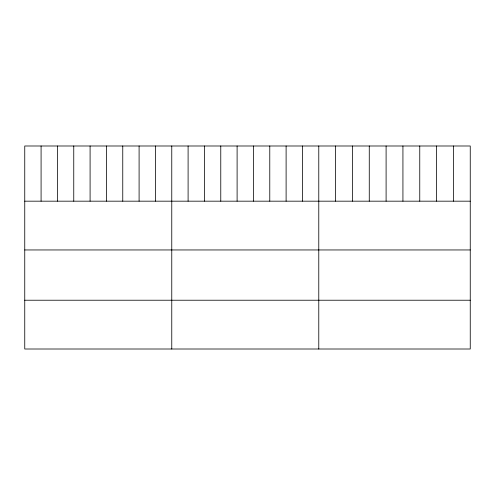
<?xml version="1.0" encoding="UTF-8"?>
<svg xmlns="http://www.w3.org/2000/svg" width="495" height="495" viewBox="0 0 495 495"><rect width="100%" height="100%" fill="white"/><g stroke="black" fill="none" stroke-linecap="round" stroke-linejoin="round"><path stroke-width="0.74" d="M470.25 201.174L470.25 349.006L24.75 349.006L24.75 145.994L470.25 145.994L470.25 201.174L24.75 201.174M24.75 249.956L470.25 249.956M24.75 300.224L470.25 300.224M453.42 145.994L453.42 201.174M436.59 145.994L436.59 201.174M419.76 145.994L419.76 201.174M402.93 145.994L402.93 201.174M386.1 145.994L386.1 201.174M369.27 145.994L369.27 201.174M352.44 145.994L352.44 201.174M335.61 145.994L335.61 201.174M318.78 145.994L318.78 349.006M302.445 145.994L302.445 201.174M286.11 145.994L286.11 201.174M269.775 145.994L269.775 201.174M253.44 145.994L253.44 201.174M237.105 145.994L237.105 201.174M220.77 145.994L220.77 201.174M204.435 145.994L204.435 201.174M188.1 145.994L188.1 201.174M171.765 145.994L171.765 349.006M155.43 145.994L155.43 201.174M139.095 145.994L139.095 201.174M122.76 145.994L122.76 201.174M106.425 145.994L106.425 201.174M90.09 145.994L90.09 201.174M73.755 145.994L73.755 201.174M57.42 145.994L57.42 201.174M41.085 145.994L41.085 201.174"/></g></svg>
